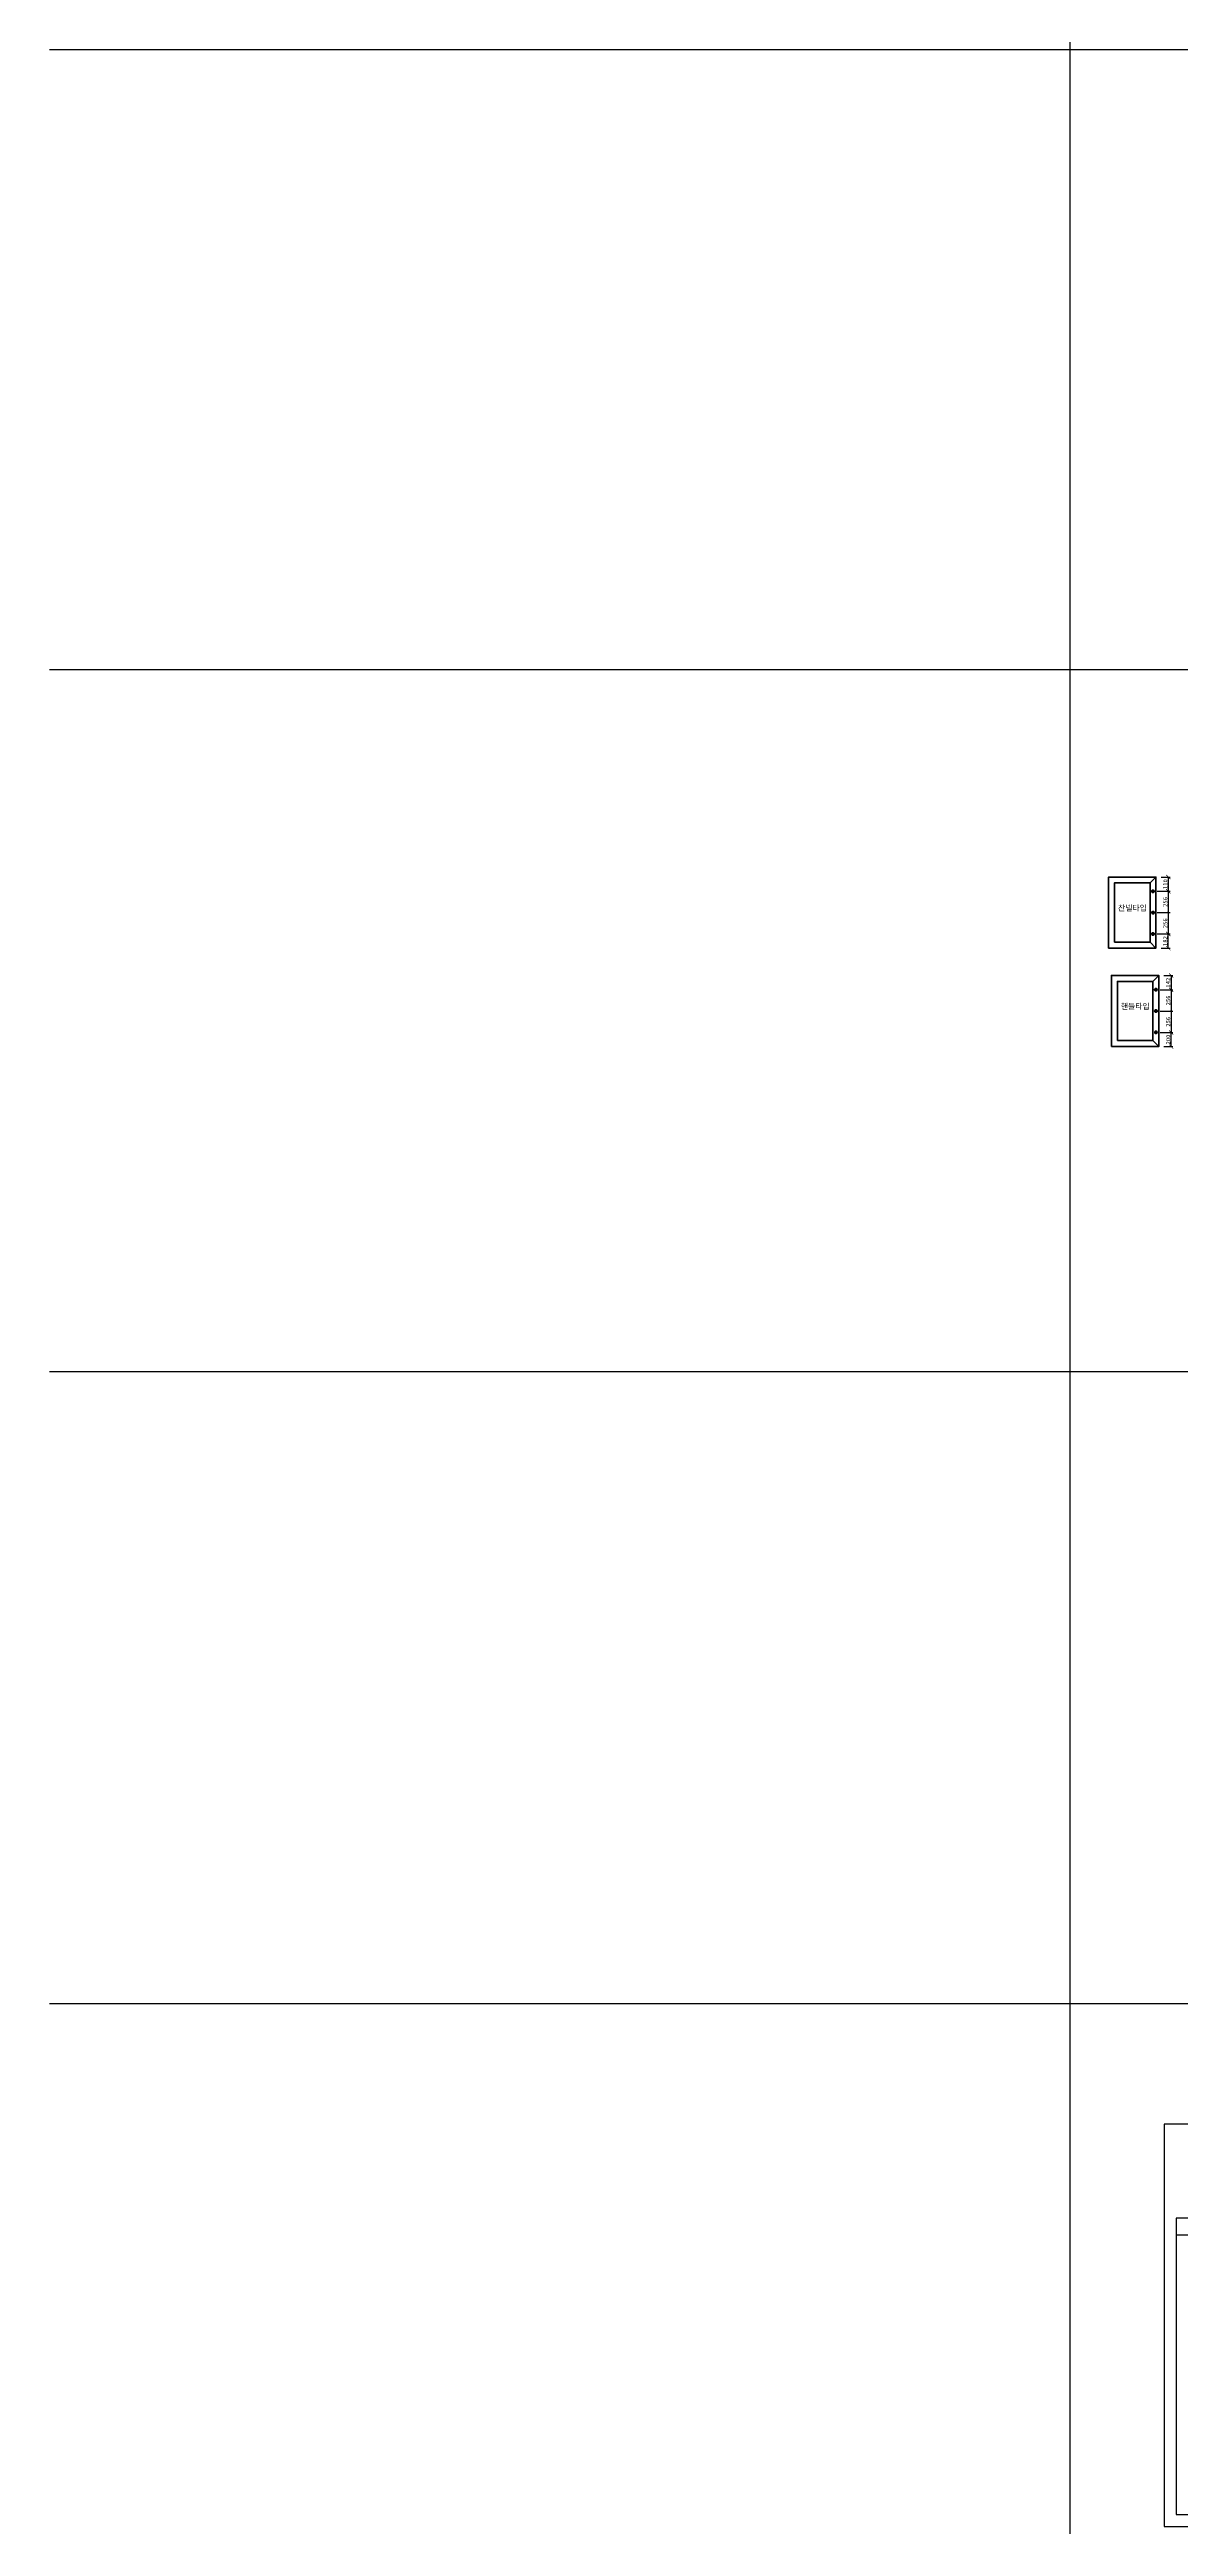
# Model space of a CAD drawing. Header units: millimetres. Extents: x -44117 to 256353, y -2095463 to 65325.
# Drawn here: x 104269 to 110952, y -153935 to -139304 of the extents above; entities that cross this region are included whole.
import ezdxf

# ---------------------------------------------------------------- set-up
doc = ezdxf.new("R2010")
doc.units = ezdxf.units.MM
doc.header["$LTSCALE"] = 10
doc.layers.add('Layer1', color=7, linetype='Continuous', lineweight=70)
doc.dimstyles.new('ISO-25', dxfattribs={"dimtxt": 2.5, "dimasz": 2.5, "dimexe": 1, "dimexo": 1, "dimtad": 1, "dimtxsty": 'Standard', "dimblk": 'ARCHTICK', "dimcen": 2.5, "dimadec": 0, "dimazin": 0, "dimtfac": 1, "dimtmove": 0, "dimatfit": 3, "dimfxl": 0, "dimarcsym": 0})

# ---------------------------------------------------------------- blocks, each defined once
blk = doc.blocks.new('_ArchTick')
at = {"color": 0, "linetype": 'ByBlock', "const_width": 0.15}
blk.add_lwpolyline([(-0.5, -0.5), (0.5, 0.5)], dxfattribs=at)
blk = doc.blocks.new('*D2743')
at = {"color": 0, "lineweight": -2}
for p, q in [((110830, -144528), (110890, -144528)), ((110880, -144612), (110880, -144528)), ((110837, -144612), (110890, -144612))]:
    blk.add_line(p, q, dxfattribs=at)
at = {"layer": 'Defpoints', "color": 0}
for p in [(110800, -144528), (110880, -144528), (110807, -144612)]:
    blk.add_point(p, dxfattribs=at)
at = {"color": 0, "lineweight": -2, "xscale": 25, "yscale": 25, "zscale": 25}
for p, rotation in [((110880, -144528), 90), ((110880, -144612), 270)]:
    blk.add_blockref('_ArchTick', p, dxfattribs=dict(at, rotation=rotation))
at = {"color": 0, "insert": (110862, -144570), "char_height": 25, "attachment_point": 5, "rotation": 90}
blk.add_mtext('182', dxfattribs=at)
blk = doc.blocks.new('*D2744')
at = {"color": 0, "lineweight": -2}
for p, q in [((110837, -144192), (110890, -144192)), ((110880, -144192), (110880, -144276)), ((110830, -144276), (110890, -144276))]:
    blk.add_line(p, q, dxfattribs=at)
at = {"layer": 'Defpoints', "color": 0}
for p in [(110807, -144192), (110800, -144276), (110880, -144276)]:
    blk.add_point(p, dxfattribs=at)
at = {"color": 0, "lineweight": -2, "xscale": 25, "yscale": 25, "zscale": 25}
for p, rotation in [((110880, -144192), 90), ((110880, -144276), 270)]:
    blk.add_blockref('_ArchTick', p, dxfattribs=dict(at, rotation=rotation))
at = {"color": 0, "insert": (110862, -144234), "char_height": 25, "attachment_point": 5, "rotation": 90}
blk.add_mtext('110', dxfattribs=at)
blk = doc.blocks.new('*D2745')
at = {"color": 0, "lineweight": -2}
for p, q in [((110815, -144276), (110890, -144276)), ((110815, -144402), (110890, -144402)), ((110880, -144276), (110880, -144402))]:
    blk.add_line(p, q, dxfattribs=at)
at = {"layer": 'Defpoints', "color": 0}
for p in [(110800, -144276), (110800, -144402), (110880, -144402)]:
    blk.add_point(p, dxfattribs=at)
at = {"color": 0, "lineweight": -2, "xscale": 10, "yscale": 10, "zscale": 10}
for p, rotation in [((110880, -144276), 90), ((110880, -144402), 270)]:
    blk.add_blockref('_ArchTick', p, dxfattribs=dict(at, rotation=rotation))
at = {"color": 0, "insert": (110862, -144339), "char_height": 25, "attachment_point": 5, "rotation": 90}
blk.add_mtext('256', dxfattribs=at)
blk = doc.blocks.new('*D2746')
at = {"color": 0, "lineweight": -2}
for p, q in [((110815, -144402), (110890, -144402)), ((110880, -144402), (110880, -144528)), ((110815, -144528), (110890, -144528))]:
    blk.add_line(p, q, dxfattribs=at)
at = {"layer": 'Defpoints', "color": 0}
for p in [(110800, -144402), (110800, -144528), (110880, -144528)]:
    blk.add_point(p, dxfattribs=at)
at = {"color": 0, "lineweight": -2, "xscale": 10, "yscale": 10, "zscale": 10}
for p, rotation in [((110880, -144402), 90), ((110880, -144528), 270)]:
    blk.add_blockref('_ArchTick', p, dxfattribs=dict(at, rotation=rotation))
at = {"color": 0, "insert": (110862, -144465), "char_height": 25, "attachment_point": 5, "rotation": 90}
blk.add_mtext('256', dxfattribs=at)
blk = doc.blocks.new('*D2747')
at = {"color": 0, "lineweight": -2}
for p, q in [((110847, -145110), (110907, -145110)), ((110897, -145194), (110897, -145110)), ((110854, -145194), (110907, -145194))]:
    blk.add_line(p, q, dxfattribs=at)
at = {"layer": 'Defpoints', "color": 0}
for p in [(110817, -145110), (110897, -145110), (110824, -145194)]:
    blk.add_point(p, dxfattribs=at)
at = {"color": 0, "lineweight": -2, "xscale": 25, "yscale": 25, "zscale": 25}
for p, rotation in [((110897, -145110), 90), ((110897, -145194), 270)]:
    blk.add_blockref('_ArchTick', p, dxfattribs=dict(at, rotation=rotation))
at = {"color": 0, "insert": (110879, -145152), "char_height": 25, "attachment_point": 5, "rotation": 90}
blk.add_mtext('200', dxfattribs=at)
blk = doc.blocks.new('*D2748')
at = {"color": 0, "lineweight": -2}
for p, q in [((110854, -144774), (110907, -144774)), ((110897, -144774), (110897, -144858)), ((110847, -144858), (110907, -144858))]:
    blk.add_line(p, q, dxfattribs=at)
at = {"layer": 'Defpoints', "color": 0}
for p in [(110824, -144774), (110817, -144858), (110897, -144858)]:
    blk.add_point(p, dxfattribs=at)
at = {"color": 0, "lineweight": -2, "xscale": 25, "yscale": 25, "zscale": 25}
for p, rotation in [((110897, -144774), 90), ((110897, -144858), 270)]:
    blk.add_blockref('_ArchTick', p, dxfattribs=dict(at, rotation=rotation))
at = {"color": 0, "insert": (110879, -144816), "char_height": 25, "attachment_point": 5, "rotation": 90}
blk.add_mtext('142', dxfattribs=at)
blk = doc.blocks.new('*D2749')
at = {"color": 0, "lineweight": -2}
for p, q in [((110832, -144858), (110907, -144858)), ((110832, -144984), (110907, -144984)), ((110897, -144858), (110897, -144984))]:
    blk.add_line(p, q, dxfattribs=at)
at = {"layer": 'Defpoints', "color": 0}
for p in [(110817, -144858), (110817, -144984), (110897, -144984)]:
    blk.add_point(p, dxfattribs=at)
at = {"color": 0, "lineweight": -2, "xscale": 10, "yscale": 10, "zscale": 10}
for p, rotation in [((110897, -144858), 90), ((110897, -144984), 270)]:
    blk.add_blockref('_ArchTick', p, dxfattribs=dict(at, rotation=rotation))
at = {"color": 0, "insert": (110879, -144921), "char_height": 25, "attachment_point": 5, "rotation": 90}
blk.add_mtext('256', dxfattribs=at)
blk = doc.blocks.new('*D2750')
at = {"color": 0, "lineweight": -2}
for p, q in [((110832, -144984), (110907, -144984)), ((110897, -144984), (110897, -145110)), ((110832, -145110), (110907, -145110))]:
    blk.add_line(p, q, dxfattribs=at)
at = {"layer": 'Defpoints', "color": 0}
for p in [(110817, -144984), (110817, -145110), (110897, -145110)]:
    blk.add_point(p, dxfattribs=at)
at = {"color": 0, "lineweight": -2, "xscale": 10, "yscale": 10, "zscale": 10}
for p, rotation in [((110897, -144984), 90), ((110897, -145110), 270)]:
    blk.add_blockref('_ArchTick', p, dxfattribs=dict(at, rotation=rotation))
at = {"color": 0, "insert": (110879, -145047), "char_height": 25, "attachment_point": 5, "rotation": 90}
blk.add_mtext('256', dxfattribs=at)

msp = doc.modelspace()

# ---------------------------------------------------------------- linework, layer by layer
at = {"color": 1}
for p, q in [((104268.80493, -139303.9601), (196537.95179, -139303.9601)), ((104268.80493, -139303.9601), (196537.95179, -139303.9601)), ((104268.80493, -142966.20587), (196537.95179, -142966.20587)), ((104268.80493, -142966.20587), (196537.95179, -142966.20587)), ((104268.80493, -147113.48114), (196537.95179, -147113.48114)), ((104268.80493, -147113.48114), (196537.95179, -147113.48114)), ((104268.80493, -150847.15835), (196537.95179, -150847.15835)), ((104268.80493, -150847.15835), (196537.95179, -150847.15835))]:
    msp.add_line(p, q, dxfattribs=at)
for p, q in [((112465.80812, -152114.58707), (110925.80812, -152114.58707)), ((112465.80812, -152214.58707), (110925.80812, -152214.58707))]:
    msp.add_line(p, q)
for p in [(110300.49669, 21924.9366), (110300.49669, 14161.07811), (110300.49669, 18584.38997), (110300.49669, 10820.53148), (110300.49669, 18627.87121), (110300.49669, 10864.01272), (110300.49669, 15287.32457), (110300.49669, 7523.46608), (110300.49669, 3746.75115), (110300.49669, 21924.9366), (110300.49669, 14161.07811), (110300.49669, 18584.38997), (110300.49669, 10820.53148), (110300.49669, 18627.87121), (110300.49669, 10864.01272), (110300.49669, 15287.32457), (110300.49669, 7523.46608), (110300.49669, 3746.75115), (110300.49669, 21924.9366), (110300.49669, 14161.07811), (110300.49669, 18584.38997), (110300.49669, 10820.53148), (110300.49669, 18627.87121), (110300.49669, 10864.01272), (110300.49669, 15287.32457), (110300.49669, 7523.46608), (110300.49669, 3746.75115), (110300.49669, 21924.9366), (110300.49669, 14161.07811), (110300.49669, 18584.38997), (110300.49669, 10820.53148), (110300.49669, 18627.87121), (110300.49669, 10864.01272), (110300.49669, 15287.32457), (110300.49669, 7523.46608), (110300.49669, 3746.75115), (110300.49669, 21924.9366), (110300.49669, 14161.07811), (110300.49669, 18584.38997), (110300.49669, 10820.53148), (110300.49669, 18627.87121), (110300.49669, 10864.01272), (110300.49669, 15287.32457), (110300.49669, 7523.46608), (110300.49669, 3746.75115), (110300.49669, 21924.9366), (110300.49669, 14161.07811), (110300.49669, 18584.38997), (110300.49669, 10820.53148), (110300.49669, 18627.87121), (110300.49669, 10864.01272), (110300.49669, 15287.32457), (110300.49669, 7523.46608), (110300.49669, 3746.75115), (110300.49669, 21924.9366), (110300.49669, 14161.07811), (110300.49669, 18584.38997), (110300.49669, 10820.53148), (110300.49669, 18627.87121), (110300.49669, 10864.01272), (110300.49669, 15287.32457), (110300.49669, 7523.46608), (110300.49669, 3746.75115), (110300.49669, 21924.9366), (110300.49669, 14161.07811), (110300.49669, 18584.38997), (110300.49669, 10820.53148), (110300.49669, 18627.87121), (110300.49669, 10864.01272), (110300.49669, 15287.32457), (110300.49669, 7523.46608), (110300.49669, 3746.75115), (110300.49669, 21924.9366), (110300.49669, 14161.07811), (110300.49669, 18584.38997), (110300.49669, 10820.53148), (110300.49669, 18627.87121), (110300.49669, 10864.01272), (110300.49669, 15287.32457), (110300.49669, 7523.46608), (110300.49669, 3746.75115), (110300.49669, 21924.9366), (110300.49669, 14161.07811), (110300.49669, 18584.38997), (110300.49669, 10820.53148), (110300.49669, 18627.87121), (110300.49669, 10864.01272), (110300.49669, 15287.32457), (110300.49669, 7523.46608), (110300.49669, 3746.75115), (110300.49669, 12702.87182), (110300.49669, 4939.01333), (110300.49669, 9362.32519), (110300.49669, 1598.4667), (110300.49669, 9405.80642), (110300.49669, 1641.94794), (110300.49669, 6065.25979), (110300.49669, -1698.5987), (110300.49669, -5475.31363), (110300.49669, 12702.87182), (110300.49669, 4939.01333), (110300.49669, 9362.32519), (110300.49669, 1598.4667), (110300.49669, 9405.80642), (110300.49669, 1641.94794), (110300.49669, 6065.25979), (110300.49669, -1698.5987), (110300.49669, -5475.31363), (110300.49669, 12702.87182), (110300.49669, 4939.01333), (110300.49669, 9362.32519), (110300.49669, 1598.4667), (110300.49669, 9405.80642), (110300.49669, 1641.94794), (110300.49669, 6065.25979), (110300.49669, -1698.5987), (110300.49669, -5475.31363), (110300.49669, 12702.87182), (110300.49669, 4939.01333), (110300.49669, 9362.32519), (110300.49669, 1598.4667), (110300.49669, 9405.80642), (110300.49669, 1641.94794), (110300.49669, 6065.25979), (110300.49669, -1698.5987), (110300.49669, -5475.31363), (110300.49669, 12702.87182), (110300.49669, 4939.01333), (110300.49669, 9362.32519), (110300.49669, 1598.4667), (110300.49669, 9405.80642), (110300.49669, 1641.94794), (110300.49669, 6065.25979), (110300.49669, -1698.5987), (110300.49669, -5475.31363)]:
    msp.add_xline(p, (0, 1), dxfattribs=at)
msp.add_lwpolyline([(110855.80812, -153935.41734), (112535.80812, -153935.41734), (112535.80812, -151559.41734), (110855.80812, -151559.41734)], close=True)
msp.add_lwpolyline([(110925.80812, -152114.58707), (110925.80812, -153865.41734), (112465.80812, -153865.41734), (112465.80812, -152114.58707)])
at = {"layer": 'Layer1'}
for p, q in [((110771.97814, -144226.97889), (110806.97814, -144191.97889)), ((110789.47814, -144265.47889), (110789.47814, -144286.47889)), ((110789.91017, -144391.47889), (110789.91017, -144412.47889)), ((110799.97814, -144527.97889), (110778.97814, -144527.97889)), ((110789.47814, -144517.47889), (110789.47814, -144538.47889)), ((110806.97814, -144611.97889), (110771.97814, -144576.97889)), ((110788.97433, -144808.60081), (110823.97433, -144773.60081)), ((110806.47433, -144847.10081), (110806.47433, -144868.10081)), ((110806.90635, -144973.10081), (110806.90635, -144994.10081)), ((110816.97433, -145109.60081), (110795.97433, -145109.60081)), ((110806.47433, -145099.10081), (110806.47433, -145120.10081)), ((110823.97433, -145193.60081), (110788.97433, -145158.60081))]:
    msp.add_line(p, q, dxfattribs=at)
for points in [[(110526.97814, -144611.97889), (110806.97814, -144611.97889), (110806.97814, -144191.97889), (110526.97814, -144191.97889)], [(110561.97814, -144576.97889), (110771.97814, -144576.97889), (110771.97814, -144226.97889), (110561.97814, -144226.97889)], [(110799.97814, -144275.97889), (110778.97814, -144275.97889)], [(110800.41017, -144401.97889), (110779.41017, -144401.97889)], [(110543.97433, -145193.60081), (110823.97433, -145193.60081), (110823.97433, -144773.60081), (110543.97433, -144773.60081)], [(110578.97433, -145158.60081), (110788.97433, -145158.60081), (110788.97433, -144808.60081), (110578.97433, -144808.60081)], [(110816.97433, -144857.60081), (110795.97433, -144857.60081)], [(110817.40635, -144983.60081), (110796.40635, -144983.60081)]]:
    msp.add_lwpolyline(points, close=True, dxfattribs=at)
for centre in [(110789.47814, -144275.97889), (110789.91017, -144401.97889), (110789.47814, -144527.97889), (110806.47433, -144857.60081), (110806.90635, -144983.60081), (110806.47433, -145109.60081)]:
    msp.add_circle(centre, 7, dxfattribs=at)

# ---------------------------------------------------------------- texts
at = {"char_height": 32.928, "attachment_point": 1}
for s, insert in [('{\\fGulim|b1|i0|c129|p50;찬넬타입}', (110582.78688, -144358.09831)), ('{\\fGulim|b1|i0|c129|p50;핸들타입}', (110599.78306, -144939.72023))]:
    msp.add_mtext_dynamic_manual_height_columns(s, width=2116.6846837, gutter_width=8, heights=[998.35879], dxfattribs=dict(at, insert=insert))

# ---------------------------------------------------------------- dimensions: what is measured, and where the dimension line sits
for base, p1, p2, text, override, picture, middle in [((110880.36986, -144275.97889), (110806.97814, -144191.97889), (110799.97814, -144275.97889), '110', {"dimscale": 10, "dimexo": 3, "dimtxsty": 'Standard'}, '*D2744', (110861.61986, -144233.97889)), ((110880.36986, -144401.97889), (110799.97814, -144275.97889), (110800.41017, -144401.97889), '256', {"dimscale": 10, "dimasz": 1, "dimexo": 1.5, "dimtxsty": 'Standard'}, '*D2745', (110861.61986, -144338.97889)), ((110880.36986, -144527.97889), (110800.41017, -144401.97889), (110800.41017, -144527.97889), '256', {"dimscale": 10, "dimasz": 1, "dimexo": 1.5, "dimtxsty": 'Standard'}, '*D2746', (110861.61986, -144464.97889)), ((110880.36986, -144527.97889), (110806.97814, -144611.97889), (110799.97814, -144527.97889), '182', {"dimscale": 10, "dimexo": 3, "dimtxsty": 'Standard'}, '*D2743', (110861.61986, -144569.97889)), ((110897.36605, -144857.60081), (110823.97433, -144773.60081), (110816.97433, -144857.60081), '142', {"dimscale": 10, "dimexo": 3, "dimtxsty": 'Standard'}, '*D2748', (110878.61605, -144815.60081)), ((110897.36605, -144983.60081), (110816.97433, -144857.60081), (110817.40635, -144983.60081), '256', {"dimscale": 10, "dimasz": 1, "dimexo": 1.5, "dimtxsty": 'Standard'}, '*D2749', (110878.61605, -144920.60081)), ((110897.36605, -145109.60081), (110817.40635, -144983.60081), (110817.40635, -145109.60081), '256', {"dimscale": 10, "dimasz": 1, "dimexo": 1.5, "dimtxsty": 'Standard'}, '*D2750', (110878.61605, -145046.60081)), ((110897.36605, -145109.60081), (110823.97433, -145193.60081), (110816.97433, -145109.60081), '200', {"dimscale": 10, "dimexo": 3, "dimtxsty": 'Standard'}, '*D2747', (110878.61605, -145151.60081))]:
    dim = msp.add_linear_dim(base=base, p1=p1, p2=p2, angle=90, text=text, dimstyle='ISO-25', override=override)
    dim.commit()
    dim.dimension.update_dxf_attribs({"geometry": picture, "text_midpoint": middle})

doc.saveas('drawing.dxf')
